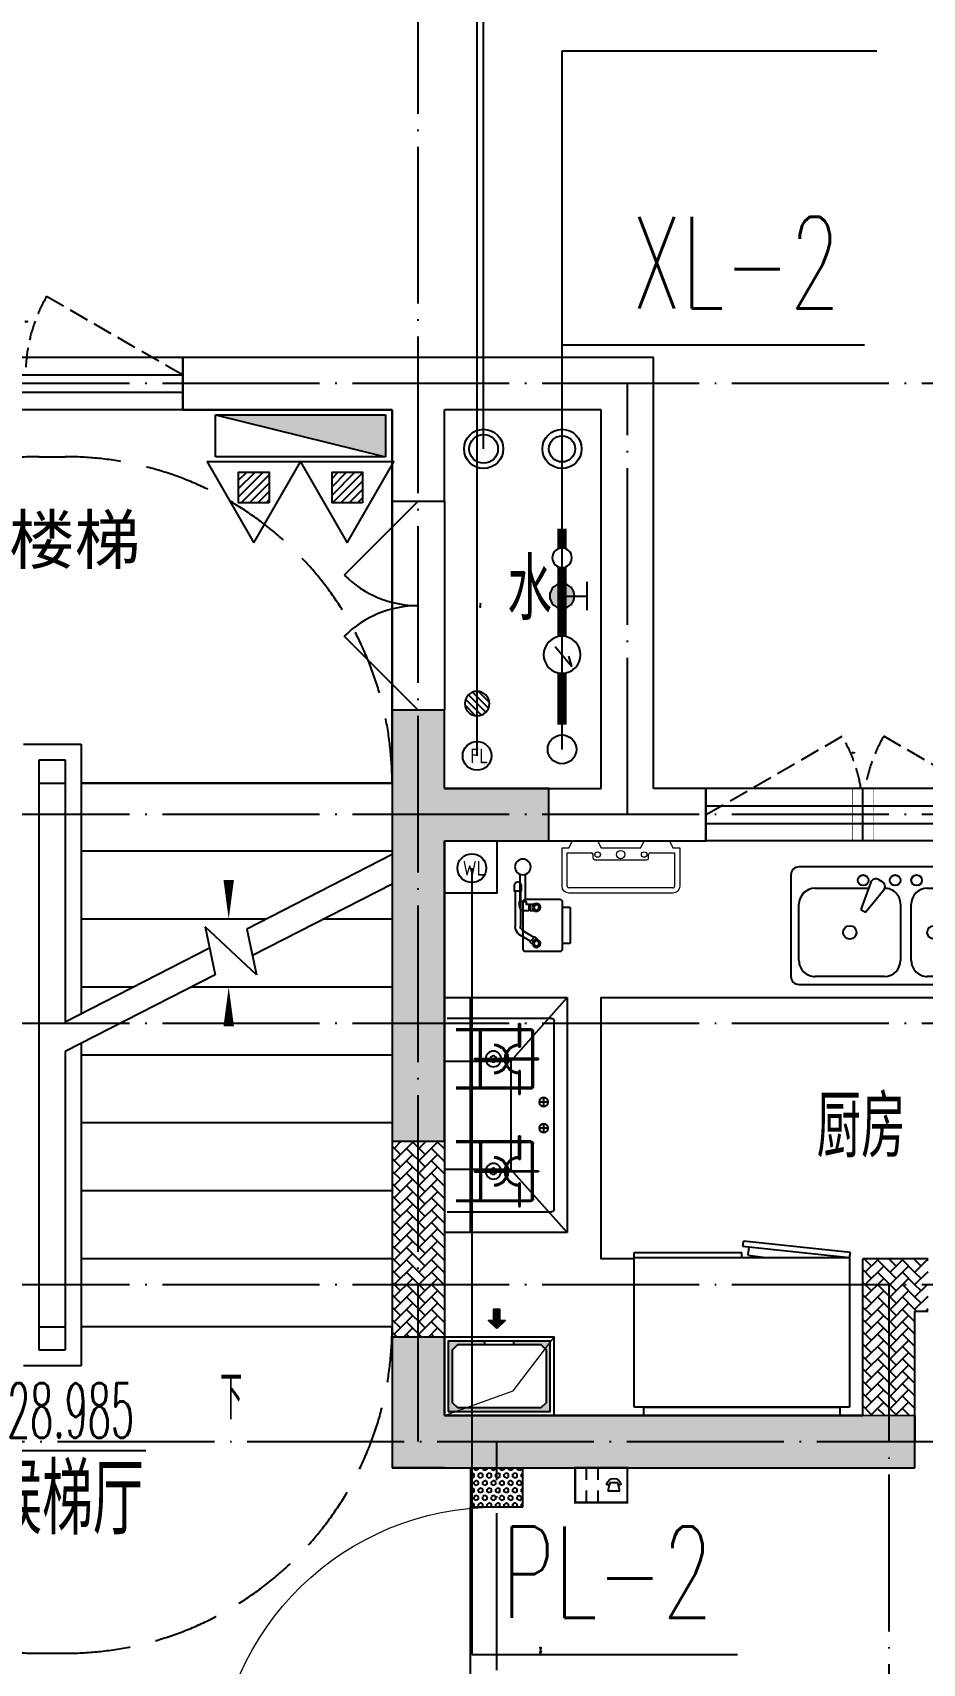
# Model space of a CAD drawing. Extents: x 27938 to 1507990, y 110129 to 923079.
# Drawn here: x 840342 to 843745, y 371475 to 377717 of the extents above; entities that cross this region are included whole.
import ezdxf
from ezdxf.enums import TextEntityAlignment as Align

# ---------------------------------------------------------------- set-up
doc = ezdxf.new("R2010")
doc.units = 0
doc.header["$LTSCALE"] = 1000
doc.header["$MEASUREMENT"] = 0
doc.linetypes.add('DASH', pattern=[0.35, 0.25, -0.1])
doc.linetypes.add('DOTE', pattern=[2.4200000000000004, 2, -0.2, 0.02, -0.2])
for name, color, linetype in [('AH-FURNITURE', 1, 'Continuous'), ('COLUMN', 9, 'Continuous'), ('DIM_ELEV', 3, 'Continuous'), ('DIM_SYMB', 3, 'Continuous'), ('DIM_不分区消火栓', 1, 'Continuous'), ('DIM_管井排水', 5, 'Continuous'), ('DIM_给水', 3, 'Continuous'), ('DIM_餐饮排水', 31, 'Continuous'), ('DOTE', 1, 'Continuous'), ('EQUIP-安防', 3, 'Continuous'), ('EQUIP_地漏', 7, 'Continuous'), ('EQUIP_消火栓', 7, 'Continuous'), ('EQUIP_消防', 7, 'Continuous'), ('IP-bath&kitchen-JOHNSON', 4, 'Continuous'), ('LVTRY', 6, 'Continuous'), ('PUB_HATCH', 8, 'Continuous'), ('PUB_TEXT', 4, 'Continuous'), ('STAIR', 2, 'Continuous'), ('VPIPE-不分区消火栓', 1, 'Continuous'), ('VPIPE-中水', 122, 'Continuous'), ('VPIPE-凝结', 150, 'N'), ('VPIPE-废水', 31, 'Continuous'), ('VPIPE-消防', 1, 'X1'), ('VPIPE-管井排水', 210, 'GF'), ('VPIPE-给水', 3, 'J1'), ('VPIPE-给水中', 72, 'J2'), ('VPIPE-餐饮排水', 41, 'P'), ('WALL', 9, 'Continuous'), ('WINDOW', 4, 'Continuous'), ('WINDOW_TEXT', 7, 'Continuous'), ('保温', 6, 'Continuous'), ('建筑-排气道', 9, 'Continuous'), ('机电标识类', 1, 'Continuous'), ('污水', 3, 'Continuous'), ('给水', 4, 'Continuous')]:
    doc.layers.add(name, color=color, linetype=linetype)
for name, color, linetype, lineweight in [('平面-空调室内机', 176, 'Continuous', 9), ('平面-空调预留孔', 173, 'Continuous', 15), ('空调', 76, 'Continuous', 13), ('立面-洞口示意', 152, 'Continuous', 13)]:
    doc.layers.add(name, color=color, linetype=linetype, lineweight=lineweight)
doc.styles.add('_TCH_DIM', font='SIMPLEX.shx', dxfattribs={"width": 0.7, "bigfont": 'GBCBIG.shx'})
doc.styles.add('_TCH_WINDOW', font='SIMPLEX.shx', dxfattribs={"width": 0.7, "height": 3.5, "bigfont": 'GBCBIG.shx'})
doc.styles.add('_TEL_DIM', font='SIMPLEX', dxfattribs={"width": 0.8, "height": 3.5, "bigfont": 'HZTXT'})
doc.styles.add('_TWT_SERIAL', font='SIMPLEX', dxfattribs={"width": 0.8, "height": 3.5, "bigfont": 'HZTXT'})
doc.styles.add('DIM_FONT', font='SIMPLEX.shx', dxfattribs={"width": 0.56})
doc.styles.get("Standard").update_dxf_attribs({"font": 'gbenor.shx', "bigfont": 'gbcbig.shx'})
doc.styles.add('黑体', font='simhei.ttf')
doc.linetypes.add('GF', pattern='A,3,-0.2,["GF",Standard,S=0.25,R=0,X=-0.1,Y=-0.115],-0.35', length=3.55)
doc.linetypes.add('J1', pattern='A,3,-0.2,["J1",Standard,S=0.25,R=0,X=-0.1,Y=-0.115],-0.35', length=3.55)
doc.linetypes.add('J2', pattern='A,3,-0.2,["J2",Standard,S=0.25,R=0,X=-0.1,Y=-0.115],-0.35', length=3.55)
doc.linetypes.add('N', pattern='A,3,-0.2,["N",Standard,S=0.25,R=0,X=-0.1,Y=-0.115],-0.2', length=3.4)
doc.linetypes.add('P', pattern='A,3,-0.2,["P",Standard,S=0.25,R=0,X=-0.1,Y=-0.115],-0.2', length=3.4)
doc.linetypes.add('X1', pattern='A,3,-0.2,["X1",Standard,S=0.25,R=0,X=-0.1,Y=-0.115],-0.35', length=3.55)
pattern_1 = [(45, (0, 0), (0, 47.41575231924514), [100.584, -33.528]), (135, (23.70786, 23.70786), (3.05311331771918e-15, 47.41575231924513), [100.584, -33.528])]

# ---------------------------------------------------------------- blocks, each defined once
blk = doc.blocks.new('GDGDGDSDA')
at = {"layer": 'DOTE', "color": 0, "linetype": 'DOTE', "ltscale": 0.3}
for p, q in [((433234.8193125778, 370058.6020862635), (433234.8193125778, 376108.3318260653)), ((471334.8193115436, 374108.3318260653), (417334.819312298, 374108.3318260653)), ((434034.819312578, 372458.3318262678), (434034.8193125778, 374108.3318260652)), ((471334.8193115436, 372458.3318262678), (417334.819312298, 372458.3318262678)), ((471334.8193115436, 371658.3318203397), (417334.819312298, 371658.3318203398)), ((471334.8193115436, 370658.3318268224), (417334.819312298, 370658.3318268225)), ((435034.6024021825, 370658.3318268224), (435034.840788339, 359558.331827242)), ((417334.819312298, 370058.602097323), (471334.8193115436, 370058.6020517343)), ((433534.8200740376, 368458.3318260834), (433534.8200743021, 370058.3318260844))]:
    blk.add_line(p, q, dxfattribs=at)
blk = doc.blocks.new('rtyg7uyhg')
at = {"layer": 'LVTRY', "color": 0}
for p, q in [((193590.3031336021, 45458.1133254503), (193590.3030643982, 45069.47696181395)), ((194234.6213208837, 45488.79502889935), (193620.9849572473, 45488.79513816872)), ((194265.3030643982, 45069.47684161765), (194265.3031336021, 45458.113205254)), ((193682.3485790417, 45406.97694542356), (193887.8216881326, 45406.97690883528)), ((193896.3984467548, 45429.87059594441), (193857.5823896687, 45326.26016876537)), ((193875.2965560293, 45316.03289288385), (193945.6178257855, 45401.45376218002)), ((193925.7802168131, 45440.40881343969), (193940.0533153456, 45432.16822680717)), ((194111.8940335871, 45406.97686893496), (194173.2576699507, 45406.97685800815)), ((193620.9848935069, 45130.84059271414), (193620.9849317512, 45345.61331998683)), ((193857.5823896687, 45326.26016876537), (193875.2965560293, 45316.03289288385)), ((194009.6212953876, 45345.61325078298), (194009.6212571432, 45130.84052351015)), ((194050.5303480524, 45130.84051622554), (194050.5303862967, 45345.61324349836)), ((194234.6212953876, 45345.61321071758), (194234.6212571432, 45130.84048344476)), ((193948.2576098526, 45069.47689807355), (193682.3485189436, 45069.47694542356)), ((194173.2576098526, 45069.47685800816), (194111.893973489, 45069.47686893508)), ((193620.9848771165, 45038.79513816872), (194234.621240753, 45038.79502889935))]:
    blk.add_line(p, q, dxfattribs=at)
for centre, radius in [((193866.4394935961, 45437.65873082454), 20.45454545454545), ((193989.1667663234, 45437.6587089707), 20.45454545454545), ((194070.9849481416, 45437.65869440146), 20.45454545454545), ((193815.3030944472, 45238.22692174855), 25.56818181818182), ((194137.4621853563, 45238.2268643822), 25.56818181818182)]:
    blk.add_circle(centre, radius, dxfattribs=at)
for centre, radius, start, end in [((193620.9849517839, 45458.11331998683), 30.68181818181818, 89.99998979807194, 179.9999897972382), ((193915.5529409315, 45422.69466753349), 20.45454545454545, 59.99998980057491, 159.4623117970261), ((194234.6213154203, 45458.11321071746), 30.68181818181818, 359.9999897972382, 89.99998979807194), ((193682.3485681149, 45345.61330905991), 61.36363636363636, 89.99998979807194, 179.9999897972382), ((193929.8260394641, 45414.45408090108), 20.45454545454545, 320.5376677968172, 59.99998980057491), ((193948.2576590239, 45345.6132617099), 61.36363636363636, 359.9999897972382, 89.99998979807194), ((194111.8940226603, 45345.61323257144), 61.36363636363636, 89.99998979807194, 179.9999897972382), ((194173.2576590239, 45345.6132216445), 61.36363636363636, 359.9999897972382, 89.99998979807194), ((193682.3485298705, 45130.84058178721), 61.36363636363636, 179.9999897972382, 269.9999897980719), ((193948.2576207797, 45130.8405344372), 61.36363636363636, 269.9999897980719, 359.9999897972382), ((194111.893984416, 45130.84050529861), 61.36363636363636, 179.9999897972382, 269.9999897980719), ((194173.2576207797, 45130.84049437181), 61.36363636363636, 269.9999897980719, 359.9999897972382), ((193620.9848825799, 45069.47695635049), 30.68181818181818, 179.9999897972382, 269.9999897980719), ((194234.6212462163, 45069.47684708112), 30.68181818181818, 269.9999897980719, 359.9999897972382)]:
    blk.add_arc(centre, radius, start, end, dxfattribs=at)
at = {"layer": 'LVTRY', "color": 0, "style": 'DIM_FONT', "width": 0.8, "flags": 9}
for tag in ['XSIZE', 'YSIZE']:
    blk.add_attdef(tag, (193927.8031388824, 45487.7665121054), '', height=0.5, rotation=89.99998979807198, dxfattribs=at)
blk = doc.blocks.new('A$C60D053AF')
at = {"layer": 'AH-FURNITURE', "color": 0}
for p, q in [((232.5000007597264, -89.99999966996256), (128.2842720070621, -89.99999966996256)), ((232.5000007597264, -109.9999996698461), (128.2842720075278, -109.9999996699626)), ((192.50000075961, -70.99998518347275), (327.5735938884318, -70.99998518347275)), ((192.50000075961, -90.99998518347275), (327.5735938884318, -90.99998518347275)), ((245.0000007597264, -129.4999851834727), (245.0000007597264, -122.4999996698461)), ((265.0000007597264, -129.4999851834727), (265.0000007597264, -122.4999996698461)), ((341.7157295121578, -96.85784955974668), (370.0190303710988, -143.1611504186876)), ((355.8578651358839, -82.71571393602062), (384.1611659948248, -129.0190147949615)), ((255.0000007597264, -280.9999851834727), (255.0000007597264, -250.9999851834727)), ((255.0000007597264, -280.9999851834727), (393.0000007597264, -280.9999851834727)), ((393.0000007597264, -280.9999851834727), (393.0000007597264, -250.9999851834727))]:
    blk.add_line(p, q, dxfattribs=at)
for points in [[(170.00000075961, -67.99998518347275, 1), (170.00000075961, -93.99998518358916), (192.50000075961, -93.99998518347275), (192.50000075961, -67.99998518347275)], [(234.0000007597264, -250.9999851834727), (414.0000007597264, -250.9999851834727, 0.4142135623730951), (424.0000007597264, -240.9999851834727), (424.0000007597264, -110.9999851834727, 0.4142135623730951), (414.0000007597264, -100.9999851834727), (234.0000007597264, -100.9999851834727, 0.4142135623730951), (224.0000007597264, -110.9999851834727), (224.0000007597264, -240.9999851834727, 0.4142135623730951)], [(268.0000007597264, -122.4999996698461), (268.0000007597264, -106.9999996698461, 0.4142135623724265), (248.0000007597264, -86.99999966984615), (232.5000007597264, -86.99999966984615), (232.50000075961, -112.9999996698461), (242.0000007597264, -112.9999996698461), (242.0000007597264, -122.4999996698461)], [(242.0000007597264, -151.9999851834727, 1), (268.0000007597264, -151.9999851834727), (268.0000007597264, -129.4999851834727), (242.0000007597264, -129.4999851834727)], [(383.8076126043452, -161.1923733388539, 1), (402.192388915224, -142.8075970279751), (386.2824863384012, -126.8976944513852), (367.8977100276388, -145.282470762264)]]:
    blk.add_lwpolyline(points, format="xyb", close=True, dxfattribs=at)
for centre, radius in [((100.0000007598428, -99.99999967066105), 30), ((255.0000007597264, -151.9999851834727), 15), ((255.0000007597264, -151.9999851834727), 10), ((393.0000007597264, -151.9999851834727), 15), ((393.0000007597264, -151.9999851834727), 10)]:
    blk.add_circle(centre, radius, dxfattribs=at)
for radius in [40, 20]:
    blk.add_arc((327.5735938884318, -110.9999851834727), radius, 45, 90, dxfattribs=at)
blk = doc.blocks.new('A-Kitchen-7')
at = {"layer": 'LVTRY', "color": 0}
for p, q in [((-518.6581278588565, 779.725278688129), (-7.244008776673581, 834.3051076843403)), ((-3.585880917788018, 810.5855355854728), (-515, 756.005706589378)), ((-29.12075551546877, 766.9560861630598), (-35.20590834700852, 806.4126680237241)), ((-7.244008776673581, 834.3051076843403), (-3.585880917788018, 810.5855355854728)), ((-515, 756.005706589378), (-518.6581278588565, 779.725278688129)), ((515, 756.005706589378), (-515, 756.005706589378)), ((-515, 756.005706589378), (-515, 40)), ((-485.6368437646597, 760.5342107040924), (-484.9384396369278, 756.005706589378)), ((-29.12075551543967, 766.9560861630598), (-112.0975807690556, 756.005706589378)), ((515, 780), (-5.820766091346741e-11, 780)), ((0, 756.005706589378), (-5.820766091346741e-11, 780)), ((515, 756.005706589378), (515, 780)), ((515, 40), (515, 756.005706589378)), ((-515, 40), (515, 40))]:
    blk.add_line(p, q, dxfattribs=at)
blk.add_lwpolyline([(-468.9430810984049, 40), (-468.9430810984049, 0), (468.9430810984049, 0), (468.9430810984632, 40)], close=True, dxfattribs=at)
blk = doc.blocks.new('*U41')
h = blk.add_hatch(color=0)
h.set_gradient(color1=(0, 0, 255), rotation=180, tint=1)
h.paths.add_polyline_path([(3.524958103184869e-15, -2.819966482547906e-15), (-6.350000000000009, -6.349999999999992), (-6.350000000000001, -2.159000000000014), (-15, -2.158999999999999), (-14.99999999999999, 2.159000000000044), (-6.349999999999993, 2.159000000000029), (-6.349999999999985, 6.350000000000009)])
at = {"color": 0, "linetype": 'Continuous'}
blk.add_lwpolyline([(3.524958103184869e-15, -2.819966482547906e-15), (-6.350000000000009, -6.349999999999992), (-6.350000000000001, -2.159000000000014), (-15, -2.158999999999999), (-14.99999999999999, 2.159000000000044), (-6.349999999999993, 2.159000000000029), (-6.349999999999985, 6.350000000000009)], close=True, dxfattribs=at)
blk = doc.blocks.new('sgrsefv')
at = {"layer": 'PUB_HATCH'}
blk.add_hatch(color=0, dxfattribs=at).paths.add_polyline_path([(1112933.294422049, 840916.328306399), (1112933.294422049, 840646.328306399), (1113073.294422049, 840646.328306399), (1113073.294422049, 840661.328306399), (1112968.294422049, 840661.328306399), (1112948.294422049, 840681.328306399), (1112948.294422049, 840881.328306399), (1112968.294422049, 840901.328306399), (1113288.294422049, 840901.328306399), (1113308.294422049, 840881.328306399), (1113308.294422049, 840681.328306399), (1113288.294422049, 840661.328306399), (1113183.294422049, 840661.328306399), (1113183.294422049, 840646.328306399), (1113323.294422049, 840646.328306399), (1113323.294422049, 840916.328306399)])
at = {"layer": 'LVTRY', "color": 0}
for p, q in [((1113073.294422049, 840661.328306399), (1113073.294422049, 840646.328306399)), ((1113183.294422049, 840661.328306399), (1113183.294422049, 840646.328306399))]:
    blk.add_line(p, q, dxfattribs=at)
for points in [[(1112918.294422049, 840931.328306399), (1113338.294422049, 840931.328306399), (1113338.294422049, 840631.328306399), (1112918.294422049, 840631.328306399)], [(1112933.294422049, 840916.328306399), (1113323.294422049, 840916.328306399), (1113323.294422049, 840646.328306399), (1112933.294422049, 840646.328306399)], [(1113288.294422049, 840661.328306399), (1112968.294422049, 840661.328306399), (1112948.294422049, 840681.328306399), (1112948.294422049, 840881.328306399), (1112968.294422049, 840901.328306399), (1113288.294422049, 840901.328306399), (1113308.294422049, 840881.328306399), (1113308.294422049, 840681.328306399), (1113288.294422049, 840661.328306399)]]:
    blk.add_lwpolyline(points, close=True, dxfattribs=at)
at = {"layer": '立面-洞口示意', "color": 0}
blk.add_lwpolyline([(1112918.294422049, 840931.328306399), (1113181.846359163, 840837.3789231421), (1113338.294422049, 840631.328306399)], dxfattribs=at)
at = {"layer": '建筑-排气道', "color": 8, "xscale": -5, "yscale": 5, "zscale": 5, "rotation": 270}
blk.add_blockref('*U41', (1113118.391369574, 840599.0160356248), dxfattribs=at)
blk = doc.blocks.new('FRSDFDGDGDRGDR')
at = {"layer": '平面-空调预留孔', "color": 0}
for p, q in [((699612.3179923807, 775043.9561356568), (699612.3179923807, 775441.1561356868)), ((699618.9179923869, 775447.756135683), (699746.3179923192, 775447.756135683)), ((699746.3179923192, 775447.756135683), (699746.3179923192, 775355.3561357355)), ((699719.9179922946, 775342.156135743), (699719.9179922946, 775142.9561356006)), ((699726.5179923008, 775348.7561357393), (699739.7179923131, 775348.7561357393)), ((699726.5179923008, 775136.3561356043), (699739.7179923131, 775136.3561356043)), ((699746.3179923192, 775129.7561356081), (699746.3179923192, 775037.3561356605)), ((699746.3179923192, 775037.3561356605), (699618.9179923869, 775037.3561356605))]:
    blk.add_line(p, q, dxfattribs=at)
blk.add_lwpolyline([(699766.1179923377, 775166.7161355871), (699792.5179923623, 775153.5161355946), (699792.5179923623, 775057.1561356493), (699766.1179923377, 775043.9561356568), (699766.1179923377, 775017.5561356718), (699618.9179923869, 775017.5561356718, -0.4142135623730951), (699592.5179923623, 775043.9561356568), (699592.5179923623, 775441.1561356868, -0.4142135623730951), (699618.9179923869, 775467.5561356718), (699766.1179923377, 775467.5561356718), (699766.1179923377, 775441.1561356868), (699792.5179923623, 775427.9561356943), (699792.5179923623, 775331.596135749), (699766.1179923377, 775318.3961357565)], format="xyb", close=True, dxfattribs=at)
for centre, radius in [((699739.7179923131, 775331.596135749), 10.55999999400228), ((699739.7179923131, 775243.1561357992), 15.83999999100342), ((699739.7179923131, 775153.5161355946), 10.55999999400228)]:
    blk.add_circle(centre, radius, dxfattribs=at)
for centre, radius, start, end in [((699618.917992382, 775441.1561356819), 6.600000001199078, 89.99999995997936, 179.9999999533093), ((699726.5179922959, 775342.1561357381), 6.600000001199078, 89.99999995997936, 179.9999999533093), ((699739.717992318, 775355.3561357405), 6.600000001206354, 269.9999999599793, 359.9999999533093), ((699726.5179922959, 775142.9561356056), 6.600000001199078, 180.0000000400206, 270.0000000533608), ((699739.717992318, 775129.7561356032), 6.600000001206354, 4.002063966804346e-08, 90.00000005336085), ((699618.917992382, 775043.9561356618), 6.600000001199078, 180.0000000400206, 270.0000000533608)]:
    blk.add_arc(centre, radius, start, end, dxfattribs=at)
blk = doc.blocks.new('GDGDRGDRGRD')
at = {"layer": 'LVTRY', "color": 0}
for p, q in [((430080.5498987493, 371515.3769317719), (429864.6097976839, 371758.3326651105)), ((430334.8192843065, 371758.3326651105), (429864.6097976839, 371758.3326651105)), ((429864.6097976839, 371758.3326651105), (429864.6097976839, 370858.3326651105)), ((430234.8192843063, 370858.3326651105), (430234.8192843063, 371758.3326651105)), ((429914.8192843065, 370948.3326651105), (429914.8192843065, 371668.3326651105)), ((429924.8192843065, 371678.3326651105), (430324.8192843065, 371678.3326651106)), ((430045.069284306, 371658.3326651107), (430045.069284306, 371568.3326651106)), ((430049.569284306, 371658.3326651107), (430045.069284306, 371658.3326651107)), ((430049.569284306, 371568.3326651106), (430049.569284306, 371658.3326651107)), ((430234.8192843063, 371668.3326651106), (430234.819284306, 370948.3326651105)), ((429994.8192843065, 371628.3326651106), (429994.8192843065, 371418.3326651106)), ((429999.8192843065, 371628.3326651106), (429999.8192843065, 371418.3326651106)), ((430289.8192843065, 371638.3326651107), (430004.8192843065, 371638.3326651106)), ((430289.8192843065, 371633.3326651107), (430004.8192843065, 371633.3326651106)), ((430194.8192843063, 371418.3326651106), (430194.8192843063, 371628.3326651107)), ((430199.8192843063, 371418.3326651106), (430199.8192843063, 371628.3326651107)), ((430045.069284306, 371568.3326651106), (430049.569284306, 371568.3326651106)), ((429974.8192843067, 371525.5826651108), (430102.3192843067, 371525.5826651108)), ((429974.8192843067, 371521.0826651108), (429974.8192843067, 371525.5826651108)), ((430102.3192843067, 371521.0826651108), (429974.8192843067, 371521.0826651108)), ((430045.069284306, 371388.3326651105), (430045.069284306, 371478.3326651106)), ((430045.069284306, 371478.3326651106), (430049.569284306, 371478.3326651106)), ((430049.569284306, 371478.3326651106), (430049.569284306, 371388.3326651105)), ((430334.8192843065, 371515.3769317719), (430080.5498987493, 371515.3769317719)), ((430080.5498987493, 371515.3769317719), (430080.5498987493, 371100.2783888946)), ((430219.819284306, 371525.5826651108), (430092.319284306, 371525.5826651108)), ((430092.319284306, 371525.5826651108), (430092.319284306, 371521.0826651108)), ((430092.319284306, 371521.0826651108), (430219.819284306, 371521.0826651108)), ((430102.3192843067, 371525.5826651108), (430102.3192843067, 371521.0826651108)), ((430219.819284306, 371521.0826651108), (430219.819284306, 371525.5826651108)), ((430234.8192843063, 371100.2783888946), (430234.8192843063, 371515.3769317719)), ((430004.8192843065, 371413.3326651106), (430289.8192843065, 371413.3326651106)), ((430004.8192843065, 371408.3326651106), (430289.8192843065, 371408.3326651106)), ((429935.4224806934, 371358.3326651105), (429974.2160879209, 371358.3326651105)), ((429954.8192843065, 371338.9358614974), (429954.8192843065, 371377.7294687249)), ((430049.569284306, 371388.3326651105), (430045.069284306, 371388.3326651105)), ((429954.8192843065, 371238.9358614974), (429954.8192843065, 371277.7294687249)), ((429935.4224806934, 371258.3326651105), (429974.2160879209, 371258.3326651105)), ((430045.069284306, 371228.3326651105), (430045.069284306, 371138.3326651105)), ((430049.569284306, 371228.3326651105), (430045.069284306, 371228.3326651105)), ((430049.569284306, 371138.3326651105), (430049.569284306, 371228.3326651105)), ((429994.8192843065, 370988.3326651105), (429994.8192843065, 371198.3326651105)), ((429999.8192843065, 370988.3326651105), (429999.8192843065, 371198.3326651105)), ((430004.8192843065, 371208.3326651105), (430289.8192843065, 371208.3326651105)), ((430004.8192843065, 371203.3326651105), (430289.8192843065, 371203.3326651105)), ((430194.8192843063, 371198.3326651105), (430194.8192843063, 370988.3326651104)), ((430199.8192843063, 371198.3326651105), (430199.8192843063, 370988.3326651104)), ((429864.6097976839, 370858.3326651105), (430080.5498987493, 371100.2783888946)), ((430102.3192843067, 371095.5826651102), (429974.8192843067, 371095.5826651102)), ((429974.8192843067, 371095.5826651102), (429974.8192843067, 371091.0826651102)), ((429974.8192843067, 371091.0826651102), (430102.3192843067, 371091.0826651102)), ((430045.069284306, 371138.3326651105), (430049.569284306, 371138.3326651105)), ((430080.5498987493, 371100.2783888946), (430334.8192843065, 371100.2783888946)), ((430092.319284306, 371091.0826651102), (430092.319284306, 371095.5826651102)), ((430092.319284306, 371095.5826651102), (430219.819284306, 371095.5826651102)), ((430219.819284306, 371091.0826651102), (430092.319284306, 371091.0826651102)), ((430102.3192843067, 371091.0826651102), (430102.3192843067, 371095.5826651102)), ((430219.819284306, 371095.5826651102), (430219.819284306, 371091.0826651102)), ((430045.069284306, 370958.3326651105), (430045.069284306, 371048.3326651105)), ((430045.069284306, 371048.3326651105), (430049.569284306, 371048.3326651105)), ((430049.569284306, 371048.3326651105), (430049.569284306, 370958.3326651105)), ((430289.8192843065, 370983.3326651104), (430004.8192843065, 370983.3326651105)), ((430289.8192843065, 370978.3326651104), (430004.8192843065, 370978.3326651105)), ((430324.8192843063, 370938.3326651105), (429924.8192843065, 370938.3326651105)), ((430049.569284306, 370958.3326651105), (430045.069284306, 370958.3326651105)), ((429864.6097976839, 370858.3326651105), (430334.8192843065, 370858.3326651105))]:
    blk.add_line(p, q, dxfattribs=at)
blk.add_lwpolyline([(429608.8200653884, 370758.3318186465), (429734.819284306, 370758.3318186465), (429734.8192843065, 371758.3324083135), (427634.8193110233, 371758.3326651104)], dxfattribs=at)
for centre, radius in [((430147.3192843065, 371523.3326651106), 29.7), ((430147.3192843065, 371523.3326651106), 11.7), ((429954.8192843065, 371358.3326651105), 16.99680361435897), ((429954.8192843065, 371258.3326651105), 16.99680361435897), ((430147.3192843065, 371093.3326651105), 29.7), ((430147.3192843065, 371093.3326651105), 11.7)]:
    blk.add_circle(centre, radius, dxfattribs=at)
for centre, radius, start, end in [((429924.8192843065, 371668.3326651105), 10, 90, 180), ((430224.8192843063, 371668.3326651106), 10, 0, 90), ((430004.8192843065, 371628.3326651106), 10, 90, 180), ((430004.8192843065, 371628.3326651106), 5, 90, 180), ((430189.8192843063, 371628.3326651107), 10, 0, 90), ((430189.8192843063, 371628.3326651107), 5, 0, 90), ((430047.3192843063, 371523.3326651106), 56.7, 2.274239184178576, 87.72576081585424), ((430047.3192843063, 371523.3326651106), 52.2, 2.470411041650347, 87.52958895835897), ((430147.3192843065, 371523.3326651106), 56.7, 92.27423918414576, 177.7257608158206), ((430147.3192843065, 371523.3326651106), 52.2, 92.47041104164106, 177.5295889583496), ((430047.3192843063, 371523.3326651106), 56.7, 272.2742391841458, 357.7257608158206), ((430047.3192843063, 371523.3326651106), 52.2, 272.4704110416411, 357.5295889583505), ((430147.3192843065, 371523.3326651106), 56.7, 182.2742391841786, 267.7257608158542), ((430147.3192843065, 371523.3326651106), 52.2, 182.4704110416495, 267.5295889583589), ((430004.8192843065, 371418.3326651106), 10, 180, 270), ((430004.8192843065, 371418.3326651106), 5, 180, 270), ((430189.8192843063, 371418.3326651106), 5, 270, 0), ((430189.8192843063, 371418.3326651106), 10, 270, 0), ((430004.8192843065, 371198.3326651105), 10, 90, 180), ((430004.8192843065, 371198.3326651105), 5, 90, 180), ((430189.8192843063, 371198.3326651105), 10, 0, 90), ((430189.8192843063, 371198.3326651105), 5, 0, 90), ((430047.3192843063, 371093.3326651105), 56.7, 2.274239184178576, 87.72576081585424), ((430047.3192843063, 371093.3326651105), 52.2, 2.470411041650347, 87.52958895835897), ((430047.3192843063, 371093.3326651105), 56.7, 272.2742391841458, 357.7257608158206), ((430047.3192843063, 371093.3326651105), 52.2, 272.4704110416411, 357.5295889583505), ((430147.3192843065, 371093.3326651105), 56.7, 92.27423918414576, 177.7257608158206), ((430147.3192843065, 371093.3326651105), 56.7, 182.2742391841786, 267.7257608158542), ((430147.3192843065, 371093.3326651105), 52.2, 92.47041104164106, 177.5295889583496), ((430147.3192843065, 371093.3326651105), 52.2, 182.4704110416495, 267.5295889583589), ((430004.8192843065, 370988.3326651105), 10, 180, 270), ((430004.8192843065, 370988.3326651105), 5, 180, 270), ((430189.8192843063, 370988.3326651104), 5, 270, 0), ((430189.8192843063, 370988.3326651104), 10, 270, 0), ((429924.8192843065, 370948.3326651105), 10, 180, 270), ((430224.819284306, 370948.3326651105), 10, 270, 0)]:
    blk.add_arc(centre, radius, start, end, dxfattribs=at)
at = {"color": 8, "xscale": -1, "rotation": 270}
blk.add_blockref('FRSDFDGDGDRGDR', (-345582.7355588751, -327434.1861710575), dxfattribs=at)
at = {"color": 8}
for name, p, rotation in [('A$C60D053AF', (430134.8190180612, 372358.3312170932), 270), ('sgrsefv', (1543253.11384424, 1211089.928272285), 180)]:
    blk.add_blockref(name, p, dxfattribs=dict(at, rotation=rotation))
at = {"color": 8, "xscale": -1}
blk.add_blockref('rtyg7uyhg', (622599.6224451121, 326769.5373516738), dxfattribs=at)
at = {"layer": 'LVTRY', "color": 8, "extrusion": (0, 0, -1), "xscale": -0.7999999999883585, "yscale": 0.7999999999883585, "zscale": -0.7999999999883585}
blk.add_blockref('A-Kitchen-7', (-429196.8200653944, 370158.6015610829), dxfattribs=at)
blk = doc.blocks.new('GFDGFSDFGD')
at = {"layer": 'PUB_HATCH'}
for points in [[(434616.5789967587, 374623.7242225614), (435016.5789960751, 374623.7242225614), (435016.5789960751, 374823.7242225614), (434616.5789960751, 374823.7242225614), (434616.5789965685, 375123.7248242187), (434416.5789968091, 375123.7248242187), (434416.5789970692, 373473.7248242476), (434616.5789967632, 373473.7248242477)], [(436416.7941484787, 372423.1719372816), (436216.5774976362, 372423.9946691427), (434616.5788396813, 372423.9929713549), (434616.5790773536, 372723.9945462113), (434416.5794721228, 372723.9945990114), (434416.5818857774, 372223.9953519432), (436416.5781067247, 372223.9949703271)]]:
    blk.add_hatch(color=0, dxfattribs=at).paths.add_polyline_path(points)
at = {"layer": 'COLUMN', "color": 0}
for p, q in [((434616.5789965685, 375123.7248242187), (434416.5789968091, 375123.7248242187)), ((434416.5789968091, 375123.7248242187), (434416.5789970692, 373473.7248242476)), ((434616.5789960751, 374823.7242225614), (434616.5789965685, 375123.7248242187)), ((435016.5789960751, 374823.7242225614), (434616.5789960751, 374823.7242225614)), ((435016.5789960751, 374623.7242225614), (435016.5789960751, 374823.7242225614)), ((434616.5789967587, 374623.7242225614), (435016.5789960751, 374623.7242225614)), ((434616.5789967632, 373473.7248242477), (434616.5789967587, 374623.7242225614)), ((434416.5789970692, 373473.7248242476), (434616.5789967632, 373473.7248242477)), ((434616.5790773536, 372723.9945462113), (434416.5794721228, 372723.9945990114)), ((434416.5794721228, 372723.9945990114), (434416.5818857774, 372223.9953519432)), ((434616.5788396813, 372423.9929713549), (434616.5790773536, 372723.9945462113)), ((436216.5774976362, 372423.9946691427), (434616.5788396813, 372423.9929713549)), ((436416.7941484787, 372423.1719372816), (436216.5774976362, 372423.9946691427)), ((436416.5781067247, 372223.9949703271), (436416.7941484787, 372423.1719372816)), ((434416.5818857774, 372223.9953519432), (436416.5781067247, 372223.9949703271))]:
    blk.add_line(p, q, dxfattribs=at)
blk = doc.blocks.new('GDFGDGRD')
at = {"layer": '保温', "linetype": 'ByBlock', "ltscale": 10}
h = blk.add_hatch(dxfattribs=at)
h.set_pattern_fill('AR-HBONE', color=251, scale=55)
h.set_pattern_definition(pattern_1)
h.paths.add_polyline_path([(434616.5794823848, 372723.9109038315), (434416.579498694, 372723.9109038315), (434416.4798107521, 373473.7241241197), (434616.4797944429, 373473.7243207647)])
h = blk.add_hatch(dxfattribs=at)
h.set_pattern_fill('AR-HBONE', color=251, scale=55)
h.set_pattern_definition(pattern_1)
h.paths.add_polyline_path([(436215.3449629171, 372423.588710197), (436216.5776416102, 373023.7247210948), (436416.5776416431, 373023.7249269856), (436415.34496295, 372423.5889160878)])
h = blk.add_hatch(dxfattribs=at)
h.set_pattern_fill('AR-HBONE', color=251, scale=55)
h.set_pattern_definition(pattern_1)
h.paths.add_polyline_path([(436416.5786621955, 372823.7247212792), (436416.5780187877, 373023.7247251451), (436466.5780187786, 373023.7249310241), (436466.5786621865, 372823.7249271582)])
at = {"layer": '保温', "linetype": 'Continuous', "ltscale": 10}
h = blk.add_hatch(dxfattribs=at)
h.set_pattern_fill('HEX', color=251, scale=10, angle=90, style=0)
h.set_pattern_definition([(90, (0, 0), (-16.49778, 1.010197673501861e-15), [9.525, -19.05]), (210, (0, 0), (8.248889999999996, -14.28749658604684), [9.525, -19.05]), (150, (5.83238038093927e-16, 9.525), (-8.248890000000003, -14.28749658604684), [9.525, -19.05])])
h.paths.add_polyline_path([(434916.579461211, 372073.7248388497), (434716.5794775203, 372073.7248388497), (434716.4805631932, 372223.7247332454), (434916.4805468839, 372223.7249298903)])
blk = doc.blocks.new('$TwtSys$00000434')
for p, q in [((-0.5, 0.5), (-0.5, -0.5)), ((-0.5, -0.5), (0.5, 0.5)), ((0.5, 0.5), (-0.5, 0.5)), ((0.5, -0.5), (0.5, 0.5)), ((-0.5, -0.5), (0.5, -0.5))]:
    blk.add_line(p, q)
blk.add_solid([(0.5, -0.5), (0.5, 0.5), (-0.5, -0.5)])
blk = doc.blocks.new('$TwtSys$00000546')
h = blk.add_hatch()
h.set_pattern_fill('ANSI31', color=1, scale=200, style=0)
h.set_pattern_definition([(45, (-38543.80223862439, -6670.830405693208), (-17.67766952966369, 17.67766952966369), [])])
h.paths.add_polyline_path([(-64.92232553117356, 173.7449990885525), (64.922325531159, 173.7449990885525), (64.922325531159, 43.90034802621994), (-64.92232553117356, 43.90034802621994)])
at = {"color": 1}
for points in [[(0, 343.6163707387423), (-198.3870041439732, 0), (198.3870041439732, 0)], [(-64.92232553117356, 173.7449990885525), (64.922325531159, 173.7449990885525), (64.922325531159, 43.90034802621994), (-64.92232553117356, 43.90034802621994)]]:
    blk.add_lwpolyline(points, close=True, dxfattribs=at)
blk = doc.blocks.new('A$C2705576B')
at = {"layer": '给水'}
h = blk.add_hatch(color=256, dxfattribs=at)
edge = h.paths.add_edge_path()
edge.add_arc((794.6793657876551, -1741.187018943019), 47.17066666666666, 0, 360)
for p, q in [((740.3397952830419, -1645.378875686903), (849.0189362931997, -1645.378875686787)), ((794.6793657876551, -1741.187018943019), (794.6793657876551, -1645.378875686787)), ((525.2828902192414, -1704.277946659364), (564.0495230220258, -1714.966761028511)), ((601.1412538066506, -1768.080788225867), (525.283035626635, -1704.277946659364))]:
    blk.add_line(p, q, dxfattribs=at)
at = {"layer": '给水', "const_width": 35.378}
for points in [[(499.0671900771558, -1741.187018943136), (302.4753939132206, -1741.187018943019)], [(903.4753939132206, -1741.187018943019), (640.5791900772601, -1741.187018943136)], [(1052.830608317163, -1741.187018943136), (978.4711268208921, -1741.187018943019)]]:
    blk.add_lwpolyline(points, dxfattribs=at)
at = {"layer": '给水'}
for centre, radius in [((569.823190077208, -1741.187018943136), 70.756), ((794.6793657876551, -1741.187018943019), 47.17066666666666), ((940.9753939132206, -1741.187018943136), 37.5)]:
    blk.add_circle(centre, radius, dxfattribs=at)
blk = doc.blocks.new('$TwtSys$00000141')
at = {"color": 1}
for p, q in [((-47.09803151780761, 3.836055847277748), (-5.041545145413693, 45.89254221967349)), ((-47.09803151780761, 3.836055847277748), (-5.041545145413693, 45.89254221967349)), ((-43.60958444554853, -17.52724007043071), (17.52724007042889, 43.60958444554853)), ((-43.60958444554853, -17.52724007043071), (17.52724007042889, 43.60958444554853)), ((-33.23401871576607, -33.23401871577153), (33.23401871576607, 33.23401871576425)), ((-33.23401871576607, -33.23401871576971), (33.23401871576607, 33.23401871576425)), ((-16.17805684451741, -43.53063328177632), (43.79137317708955, 16.43879673983065)), ((-16.17805684451741, -43.53063328177632), (43.79137317708955, 16.43879673983247)), ((5.715553844029273, -46.12975947626182), (46.12974035062325, -5.715572969671484)), ((5.715553844029273, -46.12975947626182), (46.12974035062325, -5.715572969671484))]:
    blk.add_line(p, q, dxfattribs=at)
blk.add_circle((0, -1.818989403545856e-12), 47, dxfattribs=at)
blk.add_circle((0, -1.818989403545856e-12), 47, dxfattribs=at)
blk = doc.blocks.new('dongkong')
blk.add_wipeout([(-603756.0415179721, 210770.96306340612), (-603756.0415180603, 210570.80961624245), (-603836.0415181214, 210570.80961593534), (-603836.0415181519, 210770.96306307407)])
at = {"layer": '机电标识类', "color": 250, "linetype": 'DASH', "ltscale": 400}
for p, q in [((-603796.0415180789, 210770.9630630909), (-603796.0415180789, 210570.8096162414)), ((-603896.0415180789, 210670.6929921169), (-603696.0415180789, 210670.6929921169))]:
    blk.add_line(p, q, dxfattribs=at)
at = {"layer": '空调', "color": 6, "linetype": 'DASH', "const_width": 2}
blk.add_lwpolyline([(-603756.0415180789, 210770.9630630909), (-603756.0415180789, 210570.8096162414), (-603836.0415180789, 210570.8096162414), (-603836.0415180789, 210770.9630630909)], close=True, dxfattribs=at)
blk = doc.blocks.new('$equip$00002628')
at = {"linetype": 'Continuous'}
for p, q in [((-0.624999999998181, 0.4150000000045111), (0.625000000001819, 0.4150000000045111)), ((-0.624999999998181, -0.4150000000045111), (-0.624999999998181, 0.4150000000045111)), ((0.07074779736467462, 0.1292446097322681), (0.07074779736467462, 0.4150000000045111)), ((0.3500291924156045, 0.1292446097322681), (0.3500291924156045, 0.4150000000045111)), ((0.625000000001819, 0.4150000000045111), (0.625000000001819, -0.4150000000045111)), ((-0.4717313354612998, 0.009603462141967611), (-0.4090194958534994, 0.009603462141967611)), ((-0.4457289298279647, -0.1375965378647379), (-0.3945289298262651, 0.05760346212991863)), ((-0.3945289298262651, 0.05760346212991863), (-0.3945289298262651, 0.05760346212991863)), ((-0.3945289298262651, 0.05760346212991863), (-0.2057289298081741, 0.05760346212991863)), ((-0.2057289298081741, 0.05760346212991863), (-0.1545289298064745, -0.1375965378647379)), ((-0.1912383637663879, 0.009603462141967611), (-0.1285265242022433, 0.009603462141967611)), ((-0.1545289298064745, -0.1375965378647379), (-0.4457289298279647, -0.1375965378647379)), ((0.07074779736467462, -0.4150000000045111), (0.07074779736467462, -0.1292446097468201)), ((0.3500291924156045, -0.4150000000045111), (0.3500291924156045, -0.1292446097468201)), ((0.625000000001819, -0.4150000000045111), (-0.624999999998181, -0.4150000000045111))]:
    blk.add_line(p, q, dxfattribs=at)
at = {"const_width": 0.05}
blk.add_lwpolyline([(-0.624999999998181, 0.4150000000045111), (0.625000000001819, 0.4150000000045111), (0.625000000001819, -0.4150000000045111), (-0.624999999998181, -0.4150000000045111), (-0.624999999998181, 0.4150000000045111), (0.625000000001819, 0.4150000000045111)], dxfattribs=at)
at = {"linetype": 'Continuous'}
blk.add_arc((-0.3001289298244956, -0.01143547351603047), 0.1728873113639825, 6.989740462788838, 173.0102595372112, dxfattribs=at)
for p in [(1.818989403545856e-12, 0.4150000000045111), (-0.624999999998181, 0), (0.625000000001819, -3.637978807091713e-12), (1.818989403545856e-12, -0.4150000000045111)]:
    blk.add_point(p)
at = {"color": 7, "style": '_TEL_DIM', "flags": 1}
blk.add_attdef('A', text='', height=2.5e-05, dxfattribs=at).set_placement((1.818989403545856e-12, 0), align=Align.MIDDLE_CENTER)
blk = doc.blocks.new('GHFHFHTFHCSDCS')
at = {"layer": 'EQUIP-安防', "xscale": -160, "yscale": 160, "zscale": 160}
blk.add_blockref('$equip$00002628', (435216.5779590498, 372157.3248316564), dxfattribs=at)
blk = doc.blocks.new('$WINLIB2D$00000001')
at = {"color": 0}
for points in [[(-0.4999999999999964, 0.5000000000000142), (-0.4999999999999964, -0.4999999999999858)], [(-0.4999999999999964, 0.5000000000000142), (0.5000000000000036, 0.5000000000000142)], [(0.5000000000000036, -0.4999999999999858), (0.5000000000000036, 0.5000000000000142)], [(0.5000000000000036, 0.1666666666666714), (-0.4999999999999964, 0.1666666666666714)], [(0.5000000000000036, -0.1666666666666572), (-0.4999999999999964, -0.1666666666666572)], [(-0.4999999999999964, -0.4999999999999858), (0.5000000000000036, -0.4999999999999858)]]:
    blk.add_lwpolyline(points, dxfattribs=at)
blk = doc.blocks.new('$DorLib2D$00000116')
at = {"color": 0}
for p, q in [((-0.4999999999999929, 7.105427357601002e-15), (-0.146446609406766, 0.353553390593234)), ((0.5000000000000071, 7.105427357601002e-15), (0.1464466094067731, 0.353553390593234))]:
    blk.add_line(p, q, dxfattribs=at)
for centre, radius, start, end in [((-0.4999999999984652, 4.831690603168681e-13), 0.4999999999984674, 0, 45), ((0.4999999999977511, 9.059419880941277e-13), 0.4999999999976598, 135, 180)]:
    blk.add_arc(centre, radius, start, end, dxfattribs=at)
blk = doc.blocks.new('$DorLib2D$00000001')
at = {"color": 0}
for p, q in [((0.45, 0.9750000000000001), (0.5000000000000002, 0.9750000000000001)), ((0.45, 0), (0.45, 0.9750000000000001)), ((0.5, 0), (0.5, 0.9750000000000001)), ((0.5, 0), (0.45, 0))]:
    blk.add_line(p, q, dxfattribs=at)
at = {"color": 0, "lineweight": 13}
blk.add_arc((0.475, 0), 0.975, 91.4692835813538, 180, dxfattribs=at)

msp = doc.modelspace()

# ---------------------------------------------------------------- linework, layer by layer
at = {"layer": 'DIM_ELEV', "color": 8}
msp.add_line((839843.6984581512, 372289.820869793), (840774.5871196673, 372289.820869793), dxfattribs=at)
at = {"layer": 'DIM_SYMB', "color": 8}
for points in [[(839741.5787050739, 372633.7248314054, 0, 0, 0), (839741.5787050739, 375558.7248314054, 0, 0, 0), (841091.5787050739, 375558.7248314054, 0, 0, 0), (841091.5787050739, 374323.7248314054, 0, 40.00000000000001, 0), (841091.5787050739, 374473.7248314054, 0, 0, 0)], [(841091.5787050739, 372633.7248314054, 0, 0, 0), (841091.5787050739, 374063.7248314054, 0, 40.00000000000001, 0), (841091.5787050739, 373913.7248314054, 0, 0, 0)]]:
    msp.add_lwpolyline(points, format="xyseb", dxfattribs=at)
at = {"layer": 'DIM_不分区消火栓'}
for p, q in [((842066.5773468859, 376123.7250926108), (842066.5773468859, 378178.6062617264)), ((842366.5776941496, 374973.7248315977), (842366.5776941496, 376521.5362617264)), ((842366.5776941496, 376521.5362617264), (843523.9162426997, 376521.5362617264))]:
    msp.add_line(p, q, dxfattribs=at)
at = {"layer": 'DIM_管井排水'}
msp.add_line((842041.5776936656, 374948.724220469), (842041.5776936656, 378710.4422617264), dxfattribs=at)
at = {"layer": 'DIM_给水'}
for p, q in [((842366.5776930138, 376123.7273838462), (842366.5776930138, 377647.1042617264)), ((842366.5776930138, 377647.1042617264), (843570.5265763882, 377647.1042617264))]:
    msp.add_line(p, q, dxfattribs=at)
at = {"layer": 'DIM_餐饮排水'}
for p, q in [((842021.7723158537, 374518.7254283144), (842021.7723158537, 371509.4942617264)), ((842021.7723158537, 371509.4942617264), (843038.2807811407, 371509.4942617264))]:
    msp.add_line(p, q, dxfattribs=at)
at = {"layer": 'IP-bath&kitchen-JOHNSON', "color": 8}
msp.add_lwpolyline([(842116.5790126552, 374623.7264426592), (842116.5790126493, 374423.7264425828), (841916.5790126409, 374423.7264425828)], dxfattribs=at)
at = {"layer": 'STAIR', "color": 8}
for p, q in [((841716.5787050739, 376273.7248314054), (839116.5787050739, 376273.7248314054)), ((841716.5787050739, 374843.7248314054), (841716.5787050739, 376273.7248314054)), ((840306.5787050708, 374993.7248313904), (840526.5787050708, 374993.7248313904)), ((840526.5787050708, 374993.7248313904), (840526.5787050647, 373959.9666625545)), ((840366.5787050708, 372673.7248313904), (840366.5787050708, 374933.7248313904)), ((840366.5787050708, 374933.7248313904), (840466.5787050708, 374933.7248313904)), ((840466.5787050708, 374933.7248313904), (840466.57870505, 373929.1746481912)), ((840366.5787050739, 372763.7248314054), (840366.5787050739, 374843.7248314054)), ((840366.5787050772, 374843.7248314021), (840466.57870505, 374843.724831403)), ((840466.5787050739, 374843.7248314054), (840466.5787050688, 373929.1746482007)), ((841716.5787050739, 374843.7248314054), (840526.5787050648, 374843.7248313965)), ((840526.5787050648, 374843.7248314032), (841716.5787050739, 374843.7248314054)), ((841716.5787050739, 374843.7248314054), (841716.5787050688, 374570.6749473147)), ((841716.5787050739, 374583.7248314054), (840526.5787050648, 374583.7248313965)), ((841716.5787050687, 374570.6749472709), (841160.5955722661, 374285.3442704786)), ((841716.5787050687, 374458.2750146538), (841182.4150734924, 374184.1421111219)), ((841716.5787050688, 374458.2750146879), (841716.5787050739, 372763.7248314054)), ((841235.3822889358, 374323.7248314125), (840526.5787050648, 374323.7248313965)), ((841198.2018212138, 374110.9207789403), (841000.9542064631, 374293.7858140686)), ((841000.9542064631, 374293.7858140686), (841040.3165840154, 374111.217132321)), ((841160.5955722661, 374285.3442704786), (841198.2018212138, 374110.9207789403)), ((841716.5787050739, 374323.7248314054), (841454.3999822641, 374323.7248314142)), ((841018.4970827888, 374212.4192916784), (840466.5787050687, 373929.1746481782)), ((841040.3165840154, 374111.217132321), (840466.5787050687, 373816.7747155555)), ((840728.7574277503, 374063.7248314108), (840526.5787050648, 374063.7248313965)), ((841716.5787050739, 374063.7248314054), (840947.7751210893, 374063.7248314124)), ((840526.5787050648, 373847.5667299203), (840526.5787050708, 372613.7248313904)), ((840466.5787050687, 373816.7747155649), (840466.5787050739, 372763.7248314054)), ((840466.57870505, 373816.7747155552), (840466.5787050708, 372673.7248313904)), ((841716.5787050739, 373803.7248314054), (840526.5787050648, 373803.7248313965)), ((841716.5787050739, 373543.7248314054), (840526.5787050648, 373543.7248313965)), ((841716.5787050739, 373283.7248314054), (840526.5787050648, 373283.7248313965)), ((841716.5787050739, 373023.7248314054), (840526.5787050648, 373023.7248313965)), ((840366.5787050739, 372763.7248314054), (840466.5787050739, 372763.7248314054)), ((841716.5787050739, 372763.7248314054), (840526.5787050648, 372763.7248313965)), ((840466.5787050708, 372673.7248313904), (840366.5787050708, 372673.7248313904)), ((840526.5787050708, 372613.7248313904), (840306.5787050708, 372613.7248313904))]:
    msp.add_line(p, q, dxfattribs=at)
at = {"layer": 'STAIR', "color": 8, "linetype": 'DASH'}
for points in [[(839116.578705055, 374843.7248313978, -0.4142135623699036), (840366.578705055, 376093.7248313842), (840466.578705067, 376093.7248313842, -0.4142135623699035), (841716.578705067, 374843.7248313978)], [(839116.5787070809, 372763.7303065225, 0.4142135623699036), (840366.5787070809, 371513.7303065361), (840466.5787070929, 371513.7303065361, 0.4142135623699035), (841716.5787070929, 372763.7303065225)]]:
    msp.add_lwpolyline(points, format="xyb", dxfattribs=at)
at = {"layer": 'VPIPE-不分区消火栓'}
for centre in [(842066.5773468859, 376123.7250926108), (842366.5776941496, 374973.7248315977)]:
    msp.add_circle(centre, 55, dxfattribs=at)
at = {"layer": 'VPIPE-中水', "color": 8, "linetype": 'Continuous'}
msp.add_circle((842021.7723398913, 374518.7264443747), 55, dxfattribs=at)
at = {"layer": 'VPIPE-凝结', "color": 8}
msp.add_line((842041.5776936656, 375003.724220469), (842041.5776936655, 375101.724220469), dxfattribs=at)
at = {"layer": 'VPIPE-废水', "color": 8}
msp.add_circle((842041.5776936656, 374948.724220469), 55, dxfattribs=at)
at = {"layer": 'VPIPE-消防', "color": 8, "linetype": 'Continuous'}
msp.add_circle((842066.5773468859, 376123.7250926108), 75, dxfattribs=at)
at = {"layer": 'VPIPE-管井排水'}
msp.add_circle((842041.5776936656, 374948.724220469), 55, dxfattribs=at)
at = {"layer": 'VPIPE-给水', "color": 8, "linetype": 'Continuous'}
msp.add_circle((842366.5776930138, 376123.7273838462), 75, dxfattribs=at)
at = {"layer": 'VPIPE-给水中'}
msp.add_circle((842366.5776930138, 376123.7273838462), 50, dxfattribs=at)
at = {"layer": 'VPIPE-餐饮排水'}
msp.add_circle((842021.7723158537, 374518.7254283144), 55, dxfattribs=at)
at = {"layer": 'WALL', "color": 8}
for p, q in [((841816.5787050739, 376473.7248315334), (840916.5787050629, 376473.7248315433)), ((840916.5787050629, 376473.7248315433), (840916.5787050629, 376273.7248315412)), ((842716.5776928287, 376473.7248315411), (841816.5787073426, 376473.7248315334)), ((842716.5776941363, 374823.724831597), (842716.5776928287, 376473.7248315411)), ((840916.5787050629, 376273.7248315412), (841716.5787226476, 376273.7248315304)), ((841716.5787226476, 376273.7248315304), (841716.5787841456, 375923.7257336183)), ((842516.5776930026, 376273.7248315362), (841916.5787226722, 376273.7248315362)), ((841916.5787841635, 375923.725768769), (841916.5787226722, 376273.7248315362)), ((842516.5776941518, 374823.7248316044), (842516.5776930026, 376273.7248315362)), ((841716.5787841456, 375923.7257336183), (841916.5787841635, 375923.725768769)), ((841916.5789247664, 375123.725768769), (841716.5789247494, 375123.7257336183)), ((841716.5789247494, 375123.7257336183), (841716.5789950674, 374723.7248141607)), ((841916.578977515, 374823.7248317052), (841916.5789247664, 375123.725768769)), ((841916.578977515, 374823.7248317052), (842516.5776941518, 374823.7248316044)), ((842916.5777006102, 374823.7248316202), (842716.5776941363, 374823.724831597)), ((842916.5777006228, 374623.7248316337), (842916.5777006102, 374823.7248316202)), ((841716.5789950674, 374723.7248141607), (841716.5794168285, 372323.9950717927)), ((841916.5790126643, 374623.7248317025), (842616.5776960215, 374623.7248316015)), ((841916.5790126643, 374623.7248317025), (841916.5793992905, 372423.9050435234)), ((842616.5787031358, 374623.7248316015), (842916.5777006228, 374623.7248316337)), ((843766.5783405477, 373023.7248241805), (843516.5779587422, 373023.7248241826)), ((843516.5779587047, 372423.7248316772), (843516.5779587422, 373023.7248241826)), ((843716.5779587902, 372823.7248241776), (843766.5783405456, 372823.7248241953)), ((843716.5779587528, 372223.7248316848), (843716.5779587902, 372823.7248241776)), ((841916.5793992905, 372423.9050435234), (842116.6695505272, 372423.7247909754)), ((842116.5794648471, 372423.7248315525), (843516.5779587047, 372423.7248316772)), ((841716.5794168285, 372323.9950717927), (841716.5794344038, 372223.99531532)), ((841916.5794344038, 372223.9953504708), (841716.5794344038, 372223.99531532)), ((841916.5794345246, 372223.9049623191), (841916.5794344038, 372223.9953504708)), ((841916.5794345246, 372223.9049623191), (842016.5794648331, 372223.814876582)), ((842016.5794648331, 372223.814876582), (842016.5794647856, 372073.72483891)), ((842216.579464801, 372073.724838877), (842216.5794648299, 372223.7248315803)), ((842216.5794648299, 372223.7248315803), (843716.5779587528, 372223.7248316848)), ((842016.5794647856, 372073.72483891), (842216.579464801, 372073.724838877))]:
    msp.add_line(p, q, dxfattribs=at)
at = {"layer": 'WINDOW', "color": 8}
for p, q in [((841716.5787841629, 375923.7257336167), (841716.5789247658, 375123.7257336167)), ((841916.5787841629, 375923.7257687675), (841916.5789247658, 375123.7257687675)), ((842016.5794646305, 370973.7248388656), (842016.5794648123, 372073.7248388656))]:
    msp.add_line(p, q, dxfattribs=at)
at = {"layer": 'WINDOW', "color": 8, "linetype": 'DASH', "ltscale": 0.3}
for points in [[(840914.7254801452, 376407.0581648668), (840395.1100484448, 376707.0583590325, 0.1316523369510079), (840314.7254801948, 376407.0586872202)], [(842918.4309257797, 374723.7248316625), (843438.0463574801, 375023.7250258283, -0.1316523369510079), (843518.4309257302, 374723.725354016)], [(844116.5777008468, 374723.7248316625), (843596.9622691465, 375023.7250258283, 0.1316523369510079), (843516.5777008964, 374723.725354016)]]:
    msp.add_lwpolyline(points, format="xyb", dxfattribs=at)

# ---------------------------------------------------------------- block references
at = {"color": 8}
for name, p in [('GFDGFSDFGD', (407300.0000036058, 2.235174179077148e-08)), ('GDFGDGRD', (407300, 0)), ('GHFHFHTFHCSDCS', (407300, 0))]:
    msp.add_blockref(name, p, dxfattribs=at)
at = {"color": 8, "xscale": -1}
msp.add_blockref('GDGDRGDRGRD', (1272251.398028702, 2265.393005468242), dxfattribs=at)
at = {"layer": 'DOTE', "color": 169}
msp.add_blockref('GDGDGDSDA', (408581.7593905515, 2265.393005468242), dxfattribs=at)
at = {"layer": 'EQUIP_地漏', "color": 8, "xscale": -1, "rotation": 359.999999999891}
msp.add_blockref('$TwtSys$00000141', (842041.5776936656, 375148.724220469), dxfattribs=at)
at = {"layer": 'EQUIP_消火栓', "color": 8, "xscale": -650, "yscale": 160, "zscale": 650, "rotation": 180}
msp.add_blockref('$TwtSys$00000434', (841366.5776907156, 376173.7248293748), dxfattribs=at)
at = {"layer": 'EQUIP_消防', "color": 8, "xscale": 0.9, "yscale": 0.9, "zscale": 0.9, "rotation": 180}
for p in [(841188.0293862667, 376073.7277592271), (841545.125993726, 376073.7277592271)]:
    msp.add_blockref('$TwtSys$00000546', p, dxfattribs=at)
at = {"layer": 'WINDOW', "color": 8}
ref = msp.add_blockref('$WINLIB2D$00000001', (840316.5787050783, 376373.7248315334), dxfattribs=dict(at, xscale=-1200, yscale=-200, zscale=-1200))
ref.add_attrib('A', 'C1214', (840312.1787050781, 376609.0998315334), dxfattribs={"layer": 'WINDOW_TEXT', "color": 8, "ltscale": 0.5, "height": 4.25, "style": '_TCH_WINDOW', "width": 0.4941176470588236})
ref = msp.add_blockref('$DorLib2D$00000116', (841816.5788544643, 375523.7257511921), dxfattribs=dict(at, xscale=-800, yscale=-800, zscale=-800, rotation=270.0000100699408))
ref.add_attrib('A', 'BFM0818', (842056.2037069467, 375517.0757517622), dxfattribs={"layer": 'WINDOW_TEXT', "color": 8, "ltscale": 0.5, "height": 4.25, "rotation": 90.00001006994081, "style": '_TCH_WINDOW', "width": 0.4941176470588236})
ref = msp.add_blockref('$DorLib2D$00000001', (842116.5794647214, 371523.724838849), dxfattribs=dict(at, xscale=-1100, yscale=1100, zscale=-1100, rotation=89.99999999052845))
ref.add_attrib('A', 'YFDM1122', (842287.3730287006, 371513.2948388002), dxfattribs={"layer": 'WINDOW_TEXT', "color": 8, "ltscale": 0.5, "height": 5.95, "rotation": 89.99999999052845, "style": '_TCH_WINDOW', "width": 0.4941176470588236})
at = {"layer": '污水', "color": 8, "xscale": -1, "rotation": 269.999999999891}
msp.add_blockref('A$C2705576B', (844107.7647119543, 374765.8967755258), dxfattribs=at)

# ---------------------------------------------------------------- texts
at = {"layer": 'DIM_ELEV', "color": 7, "style": '_TCH_DIM', "width": 0.4941176470588236}
msp.add_text('28.985', height=208.25, dxfattribs=at).set_placement((840243.9871196673, 372338.820869793))
at = {"layer": 'DIM_SYMB', "color": 7, "style": '_TCH_DIM', "width": 0.7}
msp.add_text('下', height=168.7943262411347, dxfattribs=at).set_placement((841058.3473220952, 372408.6748314054))
at = {"layer": 'DIM_不分区消火栓', "color": 7, "style": '_TWT_SERIAL', "width": 0.6400000000000001}
msp.add_text('XL-2', height=350, dxfattribs=at).set_placement((842632.5829093663, 376661.5362617264))
at = {"layer": 'DIM_餐饮排水', "color": 7, "style": '_TWT_SERIAL', "width": 0.6400000000000001}
msp.add_text('PL-2', height=350, dxfattribs=at).set_placement((842136.2807811407, 371649.4942617264))
at = {"layer": 'PUB_TEXT', "color": 8, "style": '黑体'}
msp.add_text('楼梯', height=184.0084388185654, dxfattribs=at).set_placement((840251.2673923818, 375683.7934692032))
at = {"layer": 'PUB_TEXT', "color": 8}
for s, height, p in [('水', 236.3120567375886, (842157.6233578394, 375468.4877591123)), ('FL', 56.00000000000001, (842015.9110269991, 374920.7242204689)), ('WL', 56.00000000000001, (841986.7723398914, 374490.7264443746)), ('厨房', 236.3120567375886, (843340.4870408389, 373411.396539187)), ('候梯厅', 270.0709219858156, (840182.8493213034, 371968.1444982765))]:
    msp.add_text(s, height=height, dxfattribs=at).set_placement(p)

# ---------------------------------------------------------------- next in the draw order: block references
at = {"layer": '平面-空调室内机', "color": 8, "ltscale": 0.3, "rotation": 180}
msp.add_blockref('dongkong', (239720.5361809793, 585394.5344477801), dxfattribs=at)

# ---------------------------------------------------------------- next in the draw order: block references
at = {"layer": 'WINDOW', "color": 8}
ref = msp.add_blockref('$WINLIB2D$00000001', (843516.5777005584, 374723.7248316592), dxfattribs=dict(at, xscale=-1200, yscale=-200, zscale=-1200, rotation=3.668558618752198e-09))
ref.add_attrib('A', 'C1214', (843475.341640983, 374959.0993094378), dxfattribs={"layer": 'WINDOW_TEXT', "color": 8, "ltscale": 0.5, "height": 4.25, "rotation": 3.668558618752198e-09, "style": '_TCH_WINDOW', "width": 0.4941176470588236})

doc.saveas('drawing.dxf')
